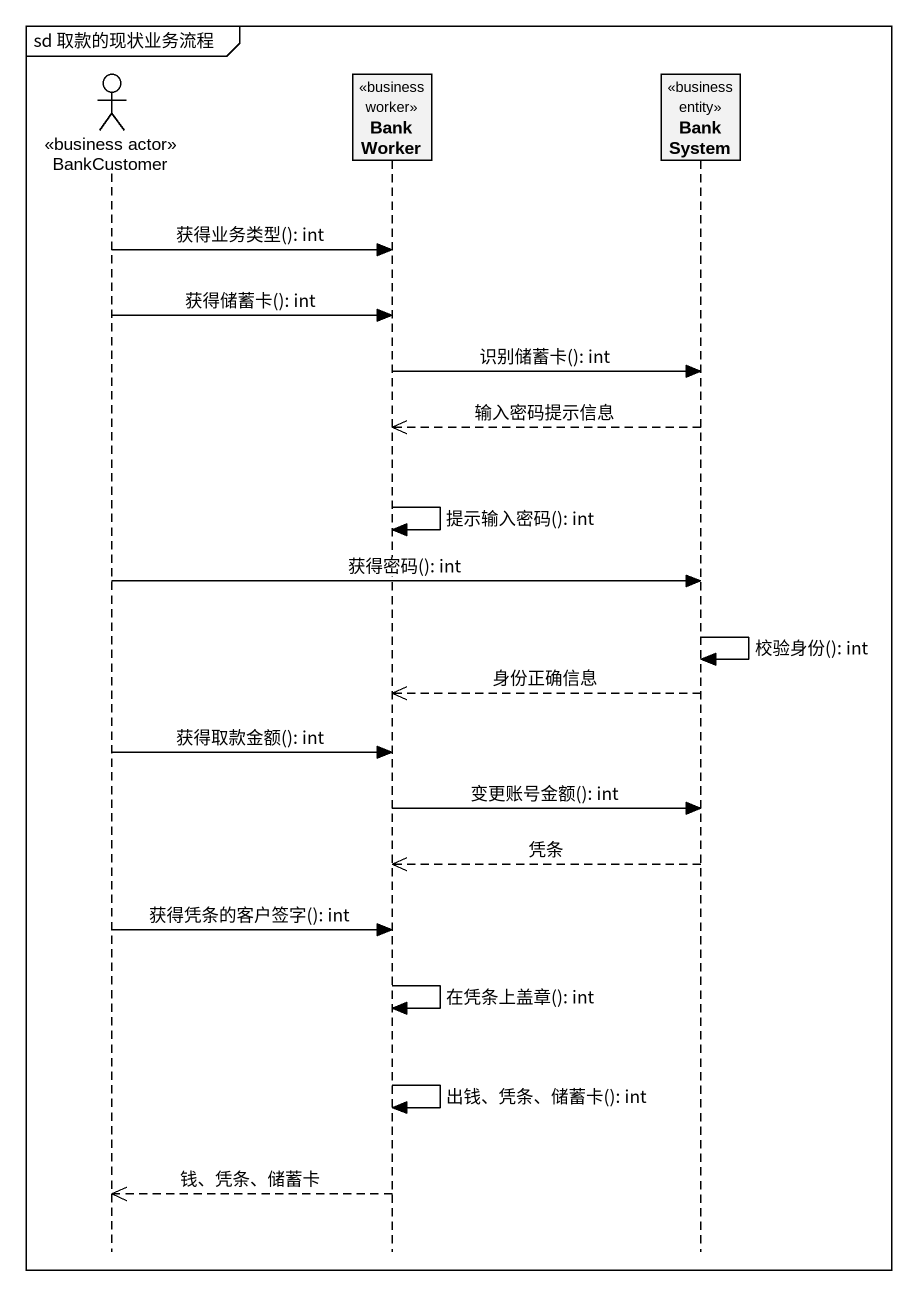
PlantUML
@startuml
mainframe sd 取款的现状业务流程
hide footbox
actor BankCustomer <<business actor>>
participant BankWorker <<business worker>>
participant BankSystem <<business entity>>

BankCustomer -> BankWorker : 获得业务类型(): int
BankCustomer -> BankWorker : 获得储蓄卡(): int
BankWorker -> BankSystem : 识别储蓄卡(): int
BankSystem -->> BankWorker : 输入密码提示信息
BankWorker -> BankWorker : 提示输入密码(): int
BankCustomer -> BankSystem : 获得密码(): int
BankSystem -> BankSystem : 校验身份(): int
BankSystem -->> BankWorker : 身份正确信息
BankCustomer -> BankWorker : 获得取款金额(): int
BankWorker -> BankSystem : 变更账号金额(): int
BankSystem -->> BankWorker : 凭条
BankCustomer -> BankWorker : 获得凭条的客户签字(): int
BankWorker -> BankWorker : 在凭条上盖章(): int
BankWorker -> BankWorker : 出钱、凭条、储蓄卡(): int
BankWorker -->> BankCustomer : 钱、凭条、储蓄卡
@enduml
